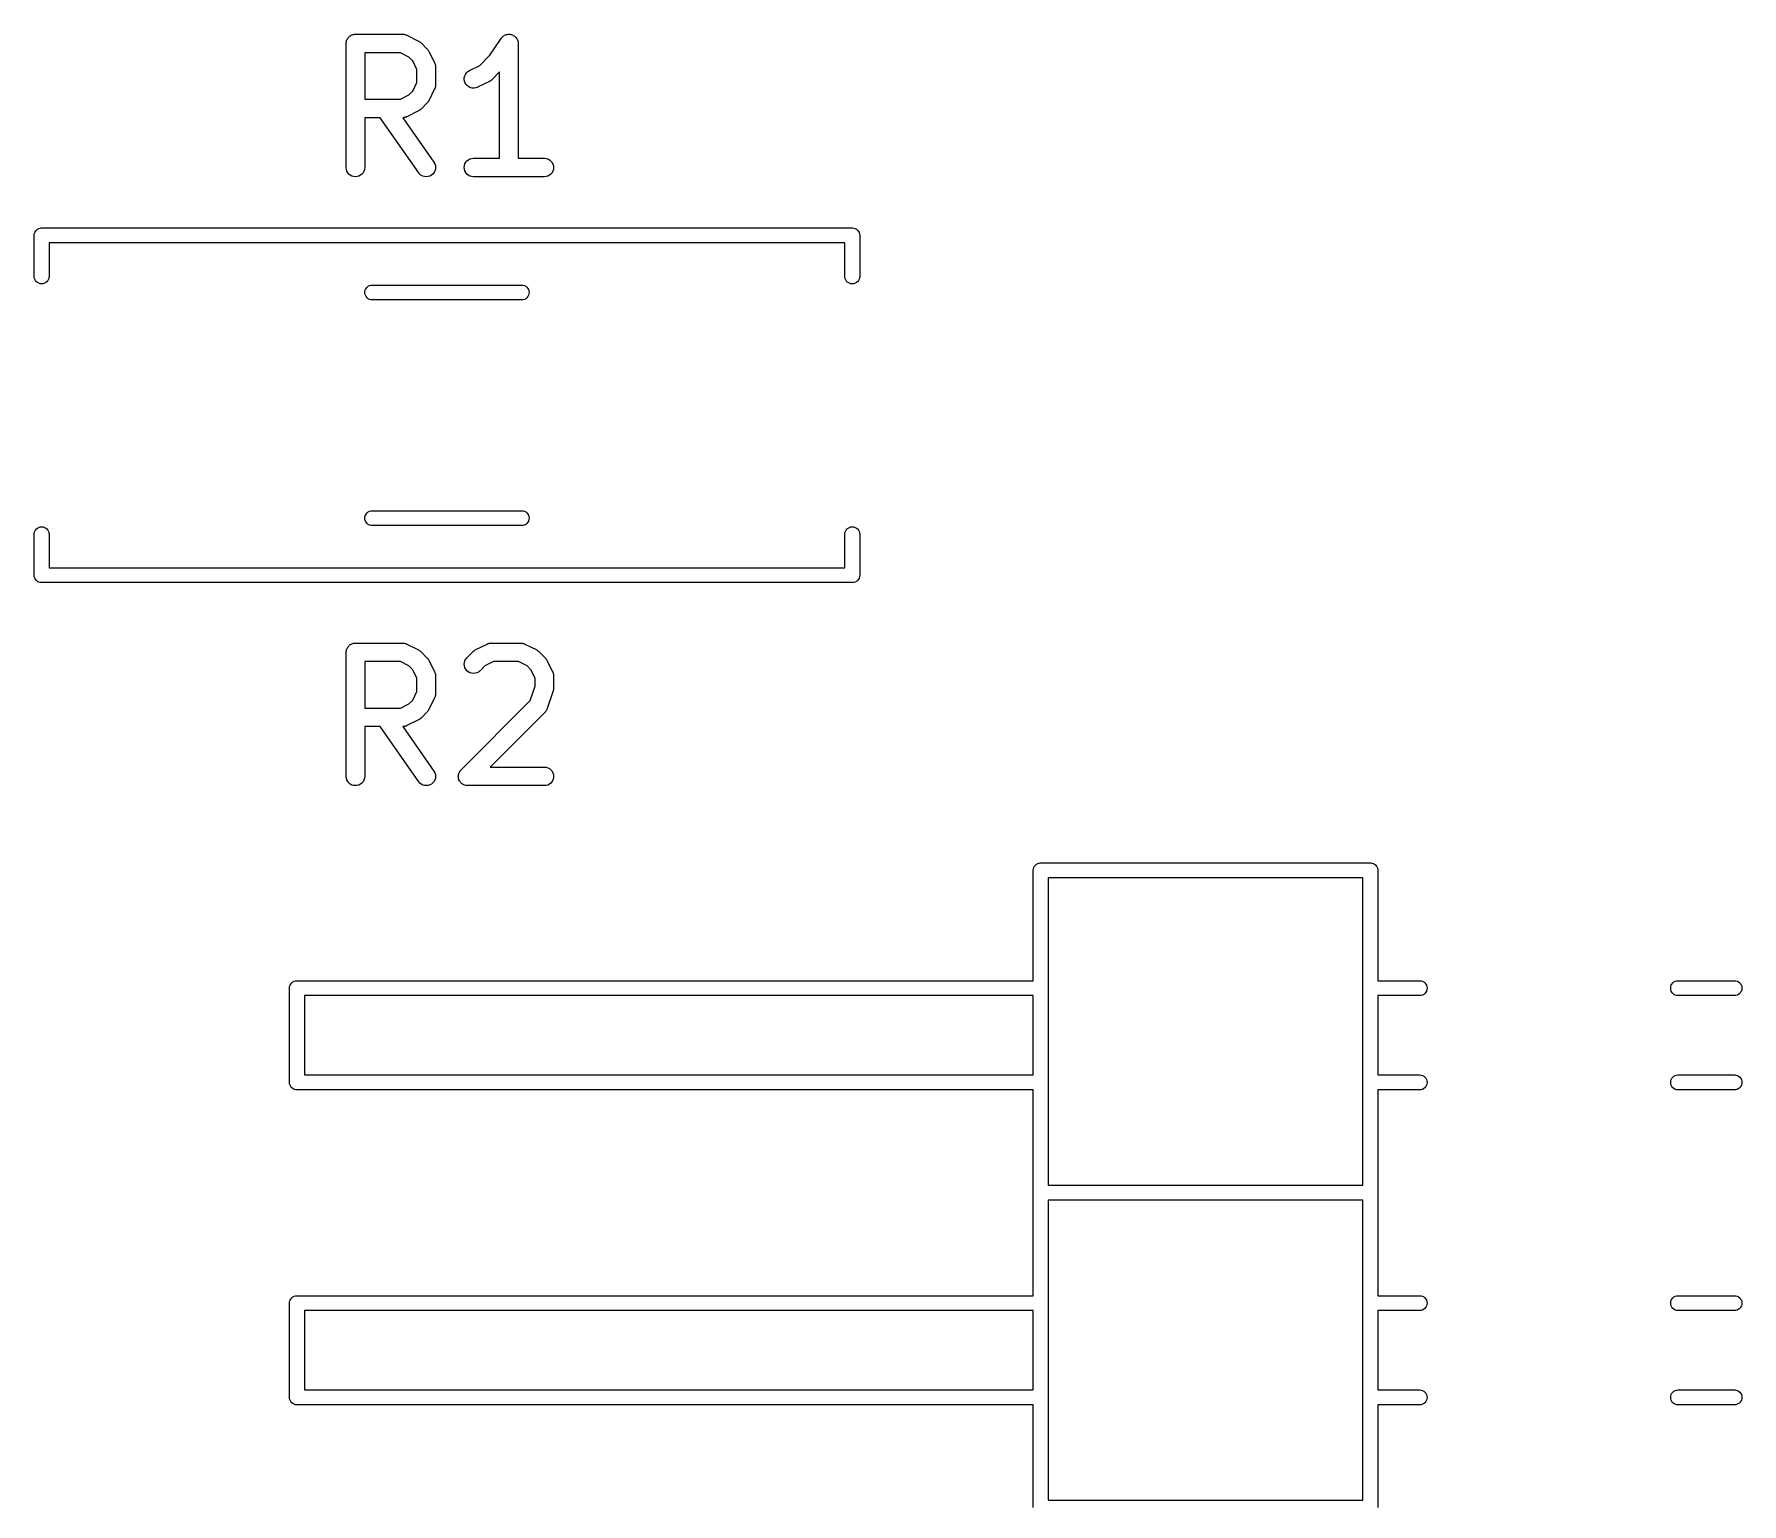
# Model space of a CAD drawing. Extents: x 89.4 to 162.8, y -140.2 to -79.8.
# Drawn here: x 89.38 to 103.16, y -130.78 to -118.93 of the extents above; entities that cross this region are included whole.
import ezdxf

# ---------------------------------------------------------------- set-up
doc = ezdxf.new("R2010")
doc.units = 0
doc.header["$MEASUREMENT"] = 0
doc.layers.add('BLACK', color=7, linetype='CONTINUOUS')

msp = doc.modelspace()

# ---------------------------------------------------------------- linework, layer by layer
at = {"layer": 'BLACK', "linetype": 'CONTINUOUS'}
for p, q in [((91.8969, -119.001), (91.8977, -118.994)), ((91.8969, -119.002), (91.8969, -119.001)), ((91.8969, -120.002), (91.8969, -119.002)), ((91.8969, -119.002), (91.8969, -119.002)), ((91.8969, -119.002), (91.8969, -119.002)), ((91.8969, -119.002), (91.8969, -119.002)), ((91.8977, -118.994), (91.8984, -118.987)), ((91.8984, -118.987), (91.8985, -118.987)), ((91.8985, -118.987), (91.9007, -118.98)), ((91.8985, -118.987), (91.8985, -118.987)), ((91.9007, -118.98), (91.9028, -118.973)), ((91.9028, -118.973), (91.9029, -118.973)), ((91.9029, -118.973), (91.903, -118.973)), ((91.903, -118.973), (91.9064, -118.967)), ((91.9064, -118.967), (91.9097, -118.96)), ((91.9097, -118.96), (91.9099, -118.96)), ((91.9099, -118.96), (91.91, -118.96)), ((91.91, -118.96), (91.9146, -118.955)), ((91.9146, -118.955), (91.9191, -118.949)), ((91.9191, -118.949), (91.9193, -118.949)), ((91.9193, -118.949), (91.9194, -118.949)), ((91.9194, -118.949), (91.9249, -118.944)), ((91.9249, -118.944), (91.9304, -118.94)), ((91.9304, -118.94), (91.9306, -118.94)), ((91.9306, -118.94), (91.9308, -118.94)), ((91.9308, -118.94), (91.9371, -118.936)), ((91.9371, -118.936), (91.9433, -118.933)), ((91.9433, -118.933), (91.9436, -118.933)), ((91.9436, -118.933), (91.9438, -118.933)), ((91.9438, -118.933), (91.9506, -118.931)), ((91.9506, -118.931), (91.9573, -118.929)), ((91.9573, -118.929), (91.9576, -118.929)), ((91.9576, -118.929), (91.9578, -118.929)), ((91.9578, -118.929), (91.9649, -118.928)), ((91.9649, -118.928), (91.9719, -118.927)), ((91.9719, -118.927), (92.3529, -118.927)), ((92.3529, -118.927), (92.3539, -118.927)), ((92.3539, -118.927), (92.3561, -118.928)), ((92.3561, -118.928), (92.3583, -118.928)), ((92.3583, -118.928), (92.3634, -118.928)), ((92.3634, -118.928), (92.3684, -118.929)), ((92.3684, -118.929), (92.3705, -118.93)), ((92.3705, -118.93), (92.3727, -118.93)), ((92.3727, -118.93), (92.3775, -118.932)), ((92.3775, -118.932), (92.3824, -118.933)), ((92.3824, -118.933), (92.3843, -118.935)), ((92.3843, -118.935), (92.3864, -118.935)), ((92.3864, -118.935), (92.4816, -118.983)), ((92.4816, -118.983), (92.4826, -118.983)), ((92.4826, -118.983), (92.4861, -118.986)), ((92.4861, -118.986), (92.4898, -118.988)), ((92.4898, -118.988), (92.4922, -118.99)), ((92.4922, -118.99), (92.4949, -118.991)), ((92.4949, -118.991), (92.4979, -118.994)), ((92.4979, -118.994), (92.5011, -118.997)), ((92.5011, -118.997), (92.5487, -119.045)), ((93.0565, -119.097), (93.1476, -118.961)), ((93.1476, -118.961), (93.1481, -118.96)), ((93.1481, -118.96), (93.1481, -118.96)), ((93.1481, -118.96), (93.1481, -118.96)), ((93.1481, -118.96), (93.1482, -118.96)), ((93.1482, -118.96), (93.1528, -118.954)), ((93.1528, -118.954), (93.1575, -118.949)), ((93.1575, -118.949), (93.1576, -118.949)), ((93.1576, -118.949), (93.1633, -118.944)), ((93.1576, -118.949), (93.1576, -118.949)), ((93.1633, -118.944), (93.1689, -118.94)), ((93.1689, -118.94), (93.169, -118.94)), ((93.169, -118.94), (93.1756, -118.936)), ((93.169, -118.94), (93.169, -118.94)), ((93.1756, -118.936), (93.1819, -118.933)), ((93.1819, -118.933), (93.182, -118.933)), ((93.182, -118.933), (93.1887, -118.931)), ((93.182, -118.933), (93.182, -118.933)), ((93.1887, -118.931), (93.1959, -118.929)), ((93.1959, -118.929), (93.196, -118.929)), ((93.196, -118.929), (93.1961, -118.929)), ((93.1961, -118.929), (93.2029, -118.928)), ((93.2029, -118.928), (93.2105, -118.927)), ((93.2105, -118.927), (93.2106, -118.927)), ((93.2106, -118.927), (93.2106, -118.927)), ((93.2106, -118.927), (93.2178, -118.928)), ((93.2178, -118.928), (93.2251, -118.929)), ((93.2251, -118.929), (93.2251, -118.929)), ((93.2251, -118.929), (93.2252, -118.929)), ((93.2252, -118.929), (93.232, -118.931)), ((93.232, -118.931), (93.2391, -118.933)), ((93.2391, -118.933), (93.2391, -118.933)), ((93.2391, -118.933), (93.2392, -118.933)), ((93.2392, -118.933), (93.2452, -118.937)), ((93.2452, -118.937), (93.2519, -118.94)), ((93.2519, -118.94), (93.252, -118.94)), ((93.252, -118.94), (93.252, -118.94)), ((93.252, -118.94), (93.2572, -118.945)), ((93.2572, -118.945), (93.2632, -118.95)), ((93.2632, -118.95), (93.2633, -118.95)), ((93.2633, -118.95), (93.2633, -118.95)), ((93.2633, -118.95), (93.2679, -118.955)), ((93.2679, -118.955), (93.2725, -118.961)), ((93.2725, -118.961), (93.2725, -118.961)), ((93.2725, -118.961), (93.2725, -118.961)), ((93.2725, -118.961), (93.276, -118.967)), ((93.276, -118.967), (93.2793, -118.974)), ((93.2793, -118.974), (93.2794, -118.974)), ((93.2794, -118.974), (93.2794, -118.974)), ((93.2794, -118.974), (93.2814, -118.981)), ((93.2814, -118.981), (93.2836, -118.988)), ((93.2836, -118.988), (93.2836, -118.988)), ((93.2836, -118.988), (93.2836, -118.988)), ((93.2836, -118.988), (93.2843, -118.995)), ((93.2843, -118.995), (93.285, -119.002)), ((93.285, -119.002), (93.285, -119.927)), ((92.0469, -119.077), (92.0469, -119.451)), ((92.3352, -119.077), (92.0469, -119.077)), ((92.4037, -119.112), (92.3352, -119.077)), ((92.4341, -119.142), (92.4037, -119.112)), ((92.4683, -119.211), (92.4341, -119.142)), ((92.5487, -119.045), (92.5495, -119.045)), ((92.5495, -119.045), (92.5521, -119.049)), ((92.5521, -119.049), (92.555, -119.052)), ((92.555, -119.052), (92.5567, -119.054)), ((92.5567, -119.054), (92.5586, -119.057)), ((92.5586, -119.057), (92.5606, -119.061)), ((92.5606, -119.061), (92.5628, -119.064)), ((92.5628, -119.064), (92.6104, -119.159)), ((92.6104, -119.159), (92.6109, -119.16)), ((92.6109, -119.16), (92.6116, -119.162)), ((92.6116, -119.162), (92.6127, -119.164)), ((92.6127, -119.164), (92.6142, -119.169)), ((92.6142, -119.169), (92.6159, -119.174)), ((92.9751, -119.179), (93.0565, -119.097)), ((92.4683, -119.318), (92.4683, -119.211)), ((92.6159, -119.174), (92.6163, -119.176)), ((92.6163, -119.176), (92.6169, -119.178)), ((92.6169, -119.178), (92.6174, -119.183)), ((92.6174, -119.183), (92.6182, -119.188)), ((92.6182, -119.188), (92.6181, -119.191)), ((92.6181, -119.191), (92.6183, -119.193)), ((92.6183, -119.193), (92.6183, -119.336)), ((92.8494, -119.293), (92.8499, -119.278)), ((92.8518, -119.307), (92.8494, -119.293)), ((92.8499, -119.278), (92.8532, -119.264)), ((92.857, -119.321), (92.8518, -119.307)), ((92.8532, -119.264), (92.8592, -119.251)), ((92.8592, -119.251), (92.8677, -119.239)), ((92.8677, -119.239), (92.8784, -119.229)), ((92.8784, -119.229), (92.8907, -119.221)), ((92.8907, -119.221), (92.9751, -119.179)), ((93.0531, -119.308), (92.9578, -119.355)), ((93.0566, -119.305), (93.0531, -119.308)), ((93.0604, -119.303), (93.0566, -119.305)), ((93.0628, -119.301), (93.0604, -119.303)), ((93.0655, -119.3), (93.0628, -119.301)), ((93.0685, -119.297), (93.0655, -119.3)), ((93.0718, -119.294), (93.0685, -119.297)), ((93.0726, -119.294), (93.0718, -119.294)), ((93.135, -119.231), (93.0726, -119.294)), ((93.135, -119.927), (93.135, -119.231)), ((92.3352, -119.451), (92.4037, -119.417)), ((92.4037, -119.417), (92.4341, -119.387)), ((92.4341, -119.387), (92.4683, -119.318)), ((92.6104, -119.369), (92.5628, -119.464)), ((92.6112, -119.367), (92.6104, -119.369)), ((92.6123, -119.365), (92.6112, -119.367)), ((92.6138, -119.36), (92.6123, -119.365)), ((92.6157, -119.356), (92.6138, -119.36)), ((92.616, -119.353), (92.6157, -119.356)), ((92.6167, -119.351), (92.616, -119.353)), ((92.6173, -119.346), (92.6167, -119.351)), ((92.6181, -119.341), (92.6173, -119.346)), ((92.6183, -119.337), (92.6181, -119.339)), ((92.6181, -119.339), (92.6181, -119.341)), ((92.6183, -119.336), (92.6183, -119.337)), ((92.8647, -119.334), (92.857, -119.321)), ((92.8747, -119.344), (92.8647, -119.334)), ((92.8865, -119.353), (92.8747, -119.344)), ((92.8998, -119.359), (92.8865, -119.353)), ((92.9141, -119.362), (92.8998, -119.359)), ((92.9287, -119.363), (92.9141, -119.362)), ((92.9431, -119.361), (92.9287, -119.363)), ((92.9569, -119.356), (92.9431, -119.361)), ((92.9578, -119.355), (92.9569, -119.356)), ((92.0469, -119.451), (92.3352, -119.451)), ((92.4816, -119.546), (92.3864, -119.593)), ((92.4852, -119.543), (92.4816, -119.546)), ((92.4889, -119.541), (92.4852, -119.543)), ((92.4914, -119.54), (92.4889, -119.541)), ((92.494, -119.538), (92.4914, -119.54)), ((92.4971, -119.535), (92.494, -119.538)), ((92.5004, -119.532), (92.4971, -119.535)), ((92.5011, -119.532), (92.5004, -119.532)), ((92.5487, -119.484), (92.5011, -119.532)), ((92.5514, -119.481), (92.5487, -119.484)), ((92.5544, -119.478), (92.5514, -119.481)), ((92.5561, -119.475), (92.5544, -119.478)), ((92.558, -119.473), (92.5561, -119.475)), ((92.56, -119.469), (92.558, -119.473)), ((92.5623, -119.465), (92.56, -119.469)), ((92.5628, -119.464), (92.5623, -119.465)), ((92.171, -119.601), (92.0469, -119.601)), ((92.0469, -119.601), (92.0469, -120.002)), ((92.4819, -120.045), (92.171, -119.601)), ((92.3551, -119.601), (92.354, -119.601)), ((92.354, -119.601), (92.6048, -119.959)), ((92.3573, -119.601), (92.3551, -119.601)), ((92.3623, -119.6), (92.3573, -119.601)), ((92.3674, -119.6), (92.3623, -119.6)), ((92.3695, -119.599), (92.3674, -119.6)), ((92.3717, -119.599), (92.3695, -119.599)), ((92.3765, -119.597), (92.3717, -119.599)), ((92.3814, -119.596), (92.3765, -119.597)), ((92.3834, -119.594), (92.3814, -119.596)), ((92.3855, -119.594), (92.3834, -119.594)), ((92.3864, -119.593), (92.3855, -119.594)), ((92.6048, -119.959), (92.6054, -119.96)), ((92.6054, -119.96), (92.6124, -119.973)), ((92.6124, -119.973), (92.6167, -119.987)), ((92.6167, -119.987), (92.6183, -120.002)), ((92.8493, -120.002), (92.8508, -119.987)), ((92.8508, -119.987), (92.8551, -119.973)), ((92.8551, -119.973), (92.8621, -119.96)), ((92.8621, -119.96), (92.8714, -119.949)), ((92.8714, -119.949), (92.8828, -119.94)), ((92.8828, -119.94), (92.8957, -119.933)), ((92.8957, -119.933), (92.9097, -119.929)), ((92.9097, -119.929), (92.9243, -119.927)), ((92.9243, -119.927), (93.135, -119.927)), ((93.285, -119.927), (93.4957, -119.927)), ((93.4957, -119.927), (93.4968, -119.927)), ((93.4968, -119.927), (93.5113, -119.929)), ((93.5113, -119.929), (93.5253, -119.933)), ((93.5253, -119.933), (93.5381, -119.94)), ((93.5381, -119.94), (93.5493, -119.95)), ((93.5493, -119.95), (93.5585, -119.961)), ((93.5585, -119.961), (93.5653, -119.974)), ((93.5653, -119.974), (93.5694, -119.988)), ((93.5694, -119.988), (93.5707, -120.003)), ((91.8983, -120.017), (91.8969, -120.002)), ((91.9026, -120.031), (91.8983, -120.017)), ((91.9094, -120.044), (91.9026, -120.031)), ((91.9187, -120.055), (91.9094, -120.044)), ((91.93, -120.065), (91.9187, -120.055)), ((91.9428, -120.072), (91.93, -120.065)), ((91.9568, -120.076), (91.9428, -120.072)), ((91.9714, -120.077), (91.9568, -120.076)), ((91.986, -120.076), (91.9714, -120.077)), ((92, -120.072), (91.986, -120.076)), ((92.013, -120.065), (92, -120.072)), ((92.0244, -120.056), (92.013, -120.065)), ((92.0338, -120.045), (92.0244, -120.056)), ((92.0408, -120.032), (92.0338, -120.045)), ((92.0453, -120.018), (92.0408, -120.032)), ((92.0469, -120.003), (92.0453, -120.018)), ((92.0469, -120.002), (92.0469, -120.003)), ((92.4914, -120.057), (92.4819, -120.045)), ((92.5029, -120.066), (92.4914, -120.057)), ((92.516, -120.072), (92.5029, -120.066)), ((92.53, -120.076), (92.516, -120.072)), ((92.5446, -120.077), (92.53, -120.076)), ((92.5592, -120.076), (92.5446, -120.077)), ((92.5731, -120.071), (92.5592, -120.076)), ((92.5859, -120.064), (92.5731, -120.071)), ((92.5971, -120.055), (92.5859, -120.064)), ((92.6062, -120.043), (92.5971, -120.055)), ((92.613, -120.03), (92.6062, -120.043)), ((92.6171, -120.016), (92.613, -120.03)), ((92.6183, -120.002), (92.6171, -120.016)), ((92.8506, -120.016), (92.8493, -120.002)), ((92.8547, -120.03), (92.8506, -120.016)), ((92.8615, -120.043), (92.8547, -120.03)), ((92.8707, -120.055), (92.8615, -120.043)), ((92.8819, -120.064), (92.8707, -120.055)), ((92.8947, -120.071), (92.8819, -120.064)), ((92.9087, -120.076), (92.8947, -120.071)), ((92.9232, -120.077), (92.9087, -120.076)), ((92.9243, -120.077), (92.9232, -120.077)), ((93.4957, -120.077), (92.9243, -120.077)), ((93.5103, -120.076), (93.4957, -120.077)), ((93.5243, -120.072), (93.5103, -120.076)), ((93.5372, -120.065), (93.5243, -120.072)), ((93.5486, -120.056), (93.5372, -120.065)), ((93.5579, -120.044), (93.5486, -120.056)), ((93.5649, -120.031), (93.5579, -120.044)), ((93.5692, -120.017), (93.5649, -120.031)), ((93.5707, -120.003), (93.5692, -120.017)), ((89.3797, -120.55), (89.3809, -120.538)), ((89.38, -120.553), (89.3797, -120.55)), ((89.3809, -120.538), (89.3843, -120.527)), ((89.3843, -120.527), (89.3899, -120.517)), ((89.3899, -120.517), (89.3974, -120.507)), ((89.3974, -120.507), (89.4065, -120.5)), ((89.4065, -120.5), (89.4169, -120.494)), ((89.4169, -120.494), (89.4282, -120.491)), ((89.4282, -120.491), (89.4371, -120.49)), ((89.4371, -120.49), (89.4371, -120.49)), ((89.4371, -120.49), (89.44, -120.49)), ((89.44, -120.49), (89.4429, -120.49)), ((89.4429, -120.49), (95.9771, -120.49)), ((95.9771, -120.49), (95.98, -120.49)), ((95.98, -120.49), (95.9829, -120.49)), ((95.9829, -120.49), (95.9829, -120.49)), ((95.9829, -120.49), (95.9918, -120.491)), ((95.9918, -120.491), (96.0031, -120.494)), ((96.0031, -120.494), (96.0135, -120.5)), ((96.0135, -120.5), (96.0226, -120.507)), ((96.0226, -120.507), (96.0301, -120.517)), ((96.0301, -120.517), (96.0357, -120.527)), ((96.0357, -120.527), (96.0391, -120.538)), ((96.0391, -120.538), (96.0403, -120.55)), ((96.0403, -120.55), (96.04, -120.553)), ((89.38, -120.883), (89.38, -120.553)), ((95.92, -120.61), (89.5, -120.61)), ((89.5, -120.61), (89.5, -120.883)), ((95.92, -120.883), (95.92, -120.61)), ((96.04, -120.553), (96.04, -120.883)), ((89.3809, -120.892), (89.38, -120.883)), ((89.3843, -120.903), (89.3809, -120.892)), ((89.3899, -120.913), (89.3843, -120.903)), ((89.3974, -120.923), (89.3899, -120.913)), ((89.4065, -120.93), (89.3974, -120.923)), ((89.4169, -120.936), (89.4065, -120.93)), ((89.4282, -120.939), (89.4169, -120.936)), ((89.44, -120.94), (89.4282, -120.939)), ((89.4518, -120.939), (89.44, -120.94)), ((89.4631, -120.936), (89.4518, -120.939)), ((89.4735, -120.93), (89.4631, -120.936)), ((89.4826, -120.923), (89.4735, -120.93)), ((89.4901, -120.913), (89.4826, -120.923)), ((89.4957, -120.903), (89.4901, -120.913)), ((89.4991, -120.892), (89.4957, -120.903)), ((89.5, -120.883), (89.4991, -120.892)), ((92.0653, -120.967), (92.0744, -120.96)), ((92.0744, -120.96), (92.0849, -120.954)), ((92.0849, -120.954), (92.0962, -120.951)), ((92.0962, -120.951), (92.105, -120.95)), ((92.105, -120.95), (93.315, -120.95)), ((93.315, -120.95), (93.3238, -120.951)), ((93.3238, -120.951), (93.3351, -120.954)), ((93.3351, -120.954), (93.3456, -120.96)), ((93.3456, -120.96), (93.3547, -120.967)), ((95.9209, -120.892), (95.92, -120.883)), ((95.9243, -120.903), (95.9209, -120.892)), ((95.9299, -120.913), (95.9243, -120.903)), ((95.9374, -120.923), (95.9299, -120.913)), ((95.9465, -120.93), (95.9374, -120.923)), ((95.9569, -120.936), (95.9465, -120.93)), ((95.9682, -120.939), (95.9569, -120.936)), ((95.98, -120.94), (95.9682, -120.939)), ((95.9918, -120.939), (95.98, -120.94)), ((96.0031, -120.936), (95.9918, -120.939)), ((96.0135, -120.93), (96.0031, -120.936)), ((96.0226, -120.923), (96.0135, -120.93)), ((96.0301, -120.913), (96.0226, -120.923)), ((96.0357, -120.903), (96.0301, -120.913)), ((96.0391, -120.892), (96.0357, -120.903)), ((96.04, -120.883), (96.0391, -120.892)), ((92.0476, -121.01), (92.0488, -120.998)), ((92.0488, -121.022), (92.0476, -121.01)), ((92.0488, -120.998), (92.0522, -120.987)), ((92.0522, -121.033), (92.0488, -121.022)), ((92.0522, -120.987), (92.0578, -120.977)), ((92.0578, -121.043), (92.0522, -121.033)), ((92.0578, -120.977), (92.0653, -120.967)), ((92.0653, -121.053), (92.0578, -121.043)), ((92.0744, -121.06), (92.0653, -121.053)), ((92.0849, -121.066), (92.0744, -121.06)), ((92.0962, -121.069), (92.0849, -121.066)), ((92.105, -121.07), (92.0962, -121.069)), ((93.315, -121.07), (92.105, -121.07)), ((93.3238, -121.069), (93.315, -121.07)), ((93.3351, -121.066), (93.3238, -121.069)), ((93.3456, -121.06), (93.3351, -121.066)), ((93.3547, -121.053), (93.3456, -121.06)), ((93.3547, -120.967), (93.3622, -120.977)), ((93.3622, -121.043), (93.3547, -121.053)), ((93.3622, -120.977), (93.3678, -120.987)), ((93.3678, -121.033), (93.3622, -121.043)), ((93.3678, -120.987), (93.3712, -120.998)), ((93.3712, -121.022), (93.3678, -121.033)), ((93.3712, -120.998), (93.3724, -121.01)), ((93.3724, -121.01), (93.3712, -121.022)), ((92.0476, -122.83), (92.0488, -122.818)), ((92.0488, -122.842), (92.0476, -122.83)), ((92.0488, -122.818), (92.0522, -122.807)), ((92.0522, -122.853), (92.0488, -122.842)), ((92.0522, -122.807), (92.0578, -122.797)), ((92.0578, -122.863), (92.0522, -122.853)), ((92.0578, -122.797), (92.0653, -122.787)), ((92.0653, -122.873), (92.0578, -122.863)), ((92.0653, -122.787), (92.0744, -122.78)), ((92.0744, -122.88), (92.0653, -122.873)), ((92.0744, -122.78), (92.0849, -122.774)), ((92.0849, -122.886), (92.0744, -122.88)), ((92.0849, -122.774), (92.0962, -122.771)), ((92.0962, -122.889), (92.0849, -122.886)), ((92.0962, -122.771), (92.105, -122.77)), ((92.105, -122.89), (92.0962, -122.889)), ((92.105, -122.77), (93.315, -122.77)), ((93.315, -122.89), (92.105, -122.89)), ((93.315, -122.77), (93.3238, -122.771)), ((93.3238, -122.889), (93.315, -122.89)), ((93.3238, -122.771), (93.3351, -122.774)), ((93.3351, -122.886), (93.3238, -122.889)), ((93.3351, -122.774), (93.3456, -122.78)), ((93.3456, -122.88), (93.3351, -122.886)), ((93.3456, -122.78), (93.3547, -122.787)), ((93.3547, -122.873), (93.3456, -122.88)), ((93.3547, -122.787), (93.3622, -122.797)), ((93.3622, -122.863), (93.3547, -122.873)), ((93.3622, -122.797), (93.3678, -122.807)), ((93.3678, -122.853), (93.3622, -122.863)), ((93.3678, -122.807), (93.3712, -122.818)), ((93.3712, -122.842), (93.3678, -122.853)), ((93.3712, -122.818), (93.3724, -122.83)), ((93.3724, -122.83), (93.3712, -122.842)), ((89.38, -122.957), (89.3809, -122.948)), ((89.38, -123.287), (89.38, -122.957)), ((89.3809, -122.948), (89.3843, -122.937)), ((89.3843, -122.937), (89.3899, -122.927)), ((89.3899, -122.927), (89.3974, -122.917)), ((89.3974, -122.917), (89.4065, -122.91)), ((89.4065, -122.91), (89.4169, -122.904)), ((89.4169, -122.904), (89.4282, -122.901)), ((89.4282, -122.901), (89.44, -122.9)), ((89.44, -122.9), (89.4518, -122.901)), ((89.4518, -122.901), (89.4631, -122.904)), ((89.4631, -122.904), (89.4735, -122.91)), ((89.4735, -122.91), (89.4826, -122.917)), ((89.4826, -122.917), (89.4901, -122.927)), ((89.4901, -122.927), (89.4957, -122.937)), ((89.4957, -122.937), (89.4991, -122.948)), ((89.4991, -122.948), (89.5, -122.957)), ((89.5, -122.957), (89.5, -123.23)), ((95.92, -122.957), (95.9209, -122.948)), ((95.92, -123.23), (95.92, -122.957)), ((95.9209, -122.948), (95.9243, -122.937)), ((95.9243, -122.937), (95.9299, -122.927)), ((95.9299, -122.927), (95.9374, -122.917)), ((95.9374, -122.917), (95.9465, -122.91)), ((95.9465, -122.91), (95.9569, -122.904)), ((95.9569, -122.904), (95.9682, -122.901)), ((95.9682, -122.901), (95.98, -122.9)), ((95.98, -122.9), (95.9918, -122.901)), ((95.9918, -122.901), (96.0031, -122.904)), ((96.0031, -122.904), (96.0135, -122.91)), ((96.0135, -122.91), (96.0226, -122.917)), ((96.0226, -122.917), (96.0301, -122.927)), ((96.0301, -122.927), (96.0357, -122.937)), ((96.0357, -122.937), (96.0391, -122.948)), ((96.0391, -122.948), (96.04, -122.957)), ((96.04, -122.957), (96.04, -123.287)), ((89.3797, -123.29), (89.38, -123.287)), ((89.3809, -123.302), (89.3797, -123.29)), ((89.3843, -123.313), (89.3809, -123.302)), ((89.5, -123.23), (95.92, -123.23)), ((96.0391, -123.302), (96.0357, -123.313)), ((96.0403, -123.29), (96.0391, -123.302)), ((96.04, -123.287), (96.0403, -123.29)), ((89.3899, -123.323), (89.3843, -123.313)), ((89.3974, -123.333), (89.3899, -123.323)), ((89.4065, -123.34), (89.3974, -123.333)), ((89.4169, -123.346), (89.4065, -123.34)), ((89.4282, -123.349), (89.4169, -123.346)), ((89.4371, -123.35), (89.4282, -123.349)), ((89.44, -123.35), (89.4371, -123.35)), ((89.4371, -123.35), (89.4371, -123.35)), ((89.4429, -123.35), (89.44, -123.35)), ((95.9771, -123.35), (89.4429, -123.35)), ((95.98, -123.35), (95.9771, -123.35)), ((95.9829, -123.35), (95.98, -123.35)), ((95.9918, -123.349), (95.9829, -123.35)), ((95.9829, -123.35), (95.9829, -123.35)), ((96.0031, -123.346), (95.9918, -123.349)), ((96.0135, -123.34), (96.0031, -123.346)), ((96.0226, -123.333), (96.0135, -123.34)), ((96.0301, -123.323), (96.0226, -123.333)), ((96.0357, -123.313), (96.0301, -123.323)), ((91.9194, -123.859), (91.9249, -123.854)), ((91.9249, -123.854), (91.9304, -123.85)), ((91.9304, -123.85), (91.9306, -123.85)), ((91.9306, -123.85), (91.9308, -123.85)), ((91.9308, -123.85), (91.9371, -123.846)), ((91.9371, -123.846), (91.9433, -123.843)), ((91.9433, -123.843), (91.9436, -123.843)), ((91.9436, -123.843), (91.9438, -123.843)), ((91.9438, -123.843), (91.9506, -123.841)), ((91.9506, -123.841), (91.9573, -123.839)), ((91.9573, -123.839), (91.9576, -123.839)), ((91.9576, -123.839), (91.9578, -123.839)), ((91.9578, -123.839), (91.9649, -123.838)), ((91.9649, -123.838), (91.9719, -123.837)), ((91.9719, -123.837), (92.3529, -123.837)), ((92.3529, -123.837), (92.3539, -123.837)), ((92.3539, -123.837), (92.3561, -123.838)), ((92.3561, -123.838), (92.3583, -123.838)), ((92.3583, -123.838), (92.3634, -123.838)), ((92.3634, -123.838), (92.3684, -123.839)), ((92.3684, -123.839), (92.3705, -123.84)), ((92.3705, -123.84), (92.3727, -123.84)), ((92.3727, -123.84), (92.3775, -123.842)), ((92.3775, -123.842), (92.3824, -123.843)), ((92.3824, -123.843), (92.3843, -123.845)), ((92.3843, -123.845), (92.3864, -123.845)), ((92.3864, -123.845), (92.4816, -123.893)), ((92.9384, -123.893), (93.0336, -123.845)), ((93.0336, -123.845), (93.0345, -123.845)), ((93.0345, -123.845), (93.0366, -123.844)), ((93.0366, -123.844), (93.0386, -123.843)), ((93.0386, -123.843), (93.0435, -123.842)), ((93.0435, -123.842), (93.0483, -123.84)), ((93.0483, -123.84), (93.0505, -123.839)), ((93.0505, -123.839), (93.0526, -123.839)), ((93.0526, -123.839), (93.0577, -123.838)), ((93.0577, -123.838), (93.0627, -123.838)), ((93.0627, -123.838), (93.0649, -123.838)), ((93.0649, -123.838), (93.0671, -123.837)), ((93.0671, -123.837), (93.3052, -123.837)), ((93.3052, -123.837), (93.3063, -123.837)), ((93.3063, -123.837), (93.3085, -123.838)), ((93.3085, -123.838), (93.3107, -123.838)), ((93.3107, -123.838), (93.3157, -123.838)), ((93.3157, -123.838), (93.3208, -123.839)), ((93.3208, -123.839), (93.3229, -123.84)), ((93.3229, -123.84), (93.3251, -123.84)), ((93.3251, -123.84), (93.3299, -123.842)), ((93.3299, -123.842), (93.3348, -123.843)), ((93.3348, -123.843), (93.3367, -123.845)), ((93.3367, -123.845), (93.3388, -123.845)), ((93.3388, -123.845), (93.434, -123.893)), ((91.8969, -123.911), (91.8977, -123.904)), ((91.8969, -123.912), (91.8969, -123.911)), ((91.8969, -124.912), (91.8969, -123.912)), ((91.8969, -123.912), (91.8969, -123.912)), ((91.8969, -123.912), (91.8969, -123.912)), ((91.8969, -123.912), (91.8969, -123.912)), ((91.8977, -123.904), (91.8984, -123.897)), ((91.8984, -123.897), (91.8985, -123.897)), ((91.8985, -123.897), (91.9007, -123.89)), ((91.8985, -123.897), (91.8985, -123.897)), ((91.9007, -123.89), (91.9028, -123.883)), ((91.9028, -123.883), (91.9029, -123.883)), ((91.9029, -123.883), (91.903, -123.883)), ((91.903, -123.883), (91.9064, -123.877)), ((91.9064, -123.877), (91.9097, -123.87)), ((91.9097, -123.87), (91.9099, -123.87)), ((91.9099, -123.87), (91.91, -123.87)), ((91.91, -123.87), (91.9146, -123.865)), ((91.9146, -123.865), (91.9191, -123.859)), ((91.9191, -123.859), (91.9193, -123.859)), ((91.9193, -123.859), (91.9194, -123.859)), ((92.0469, -123.987), (92.0469, -124.361)), ((92.3352, -123.987), (92.0469, -123.987)), ((92.4037, -124.022), (92.3352, -123.987)), ((92.4816, -123.893), (92.4826, -123.893)), ((92.4826, -123.893), (92.4861, -123.896)), ((92.4861, -123.896), (92.4898, -123.898)), ((92.4898, -123.898), (92.4922, -123.9)), ((92.4922, -123.9), (92.4949, -123.901)), ((92.4949, -123.901), (92.4979, -123.904)), ((92.4979, -123.904), (92.5011, -123.907)), ((92.5011, -123.907), (92.5487, -123.955)), ((92.5487, -123.955), (92.5495, -123.955)), ((92.5495, -123.955), (92.5521, -123.959)), ((92.5521, -123.959), (92.555, -123.962)), ((92.555, -123.962), (92.5567, -123.964)), ((92.5567, -123.964), (92.5586, -123.967)), ((92.5586, -123.967), (92.5606, -123.971)), ((92.5606, -123.971), (92.5628, -123.974)), ((92.5628, -123.974), (92.6104, -124.069)), ((92.8493, -124.007), (92.8508, -123.993)), ((92.8508, -123.993), (92.855, -123.979)), ((92.855, -123.979), (92.862, -123.966)), ((92.862, -123.966), (92.8713, -123.955)), ((92.8713, -123.955), (92.9189, -123.907)), ((92.9189, -123.907), (92.9196, -123.906)), ((92.9196, -123.906), (92.9229, -123.904)), ((92.9229, -123.904), (92.926, -123.901)), ((92.926, -123.901), (92.9286, -123.899)), ((92.9286, -123.899), (92.9311, -123.897)), ((92.9311, -123.897), (92.9348, -123.895)), ((92.9348, -123.895), (92.9384, -123.893)), ((93.0848, -123.987), (93.0163, -124.022)), ((93.2875, -123.987), (93.0848, -123.987)), ((93.356, -124.022), (93.2875, -123.987)), ((93.434, -123.893), (93.435, -123.893)), ((93.435, -123.893), (93.4385, -123.896)), ((93.4385, -123.896), (93.4422, -123.898)), ((93.4422, -123.898), (93.4446, -123.9)), ((93.4446, -123.9), (93.4472, -123.901)), ((93.4472, -123.901), (93.4503, -123.904)), ((93.4503, -123.904), (93.4535, -123.907)), ((93.4535, -123.907), (93.5011, -123.955)), ((93.5011, -123.955), (93.5019, -123.955)), ((93.5019, -123.955), (93.5045, -123.959)), ((93.5045, -123.959), (93.5074, -123.962)), ((93.5074, -123.962), (93.509, -123.964)), ((93.509, -123.964), (93.511, -123.967)), ((93.511, -123.967), (93.5129, -123.971)), ((93.5129, -123.971), (93.5152, -123.974)), ((93.5152, -123.974), (93.5628, -124.069)), ((92.4341, -124.052), (92.4037, -124.022)), ((92.4683, -124.121), (92.4341, -124.052)), ((92.4683, -124.228), (92.4683, -124.121)), ((92.6104, -124.069), (92.6109, -124.07)), ((92.6109, -124.07), (92.6116, -124.072)), ((92.6116, -124.072), (92.6127, -124.074)), ((92.6127, -124.074), (92.6142, -124.079)), ((92.6142, -124.079), (92.6159, -124.084)), ((92.6159, -124.084), (92.6163, -124.086)), ((92.6163, -124.086), (92.6169, -124.088)), ((92.6169, -124.088), (92.6174, -124.093)), ((92.6174, -124.093), (92.6182, -124.098)), ((92.6182, -124.098), (92.6181, -124.101)), ((92.6181, -124.101), (92.6183, -124.103)), ((92.6183, -124.103), (92.6183, -124.246)), ((92.8507, -124.022), (92.8493, -124.007)), ((92.8548, -124.036), (92.8507, -124.022)), ((92.8617, -124.049), (92.8548, -124.036)), ((92.8709, -124.06), (92.8617, -124.049)), ((92.8821, -124.07), (92.8709, -124.06)), ((92.895, -124.077), (92.8821, -124.07)), ((92.9089, -124.081), (92.895, -124.077)), ((92.9235, -124.083), (92.9089, -124.081)), ((92.9381, -124.081), (92.9235, -124.083)), ((92.9521, -124.077), (92.9381, -124.081)), ((92.9651, -124.071), (92.9521, -124.077)), ((92.9766, -124.061), (92.9651, -124.071)), ((92.9773, -124.061), (92.9766, -124.061)), ((93.0163, -124.022), (92.9773, -124.061)), ((93.3865, -124.052), (93.356, -124.022)), ((93.4207, -124.121), (93.3865, -124.052)), ((93.4207, -124.186), (93.4207, -124.121)), ((93.5628, -124.069), (93.5633, -124.07)), ((93.5633, -124.07), (93.564, -124.072)), ((93.564, -124.072), (93.5651, -124.074)), ((93.5651, -124.074), (93.5665, -124.079)), ((93.5665, -124.079), (93.5683, -124.084)), ((93.5683, -124.084), (93.5686, -124.086)), ((93.5686, -124.086), (93.5693, -124.088)), ((93.5693, -124.088), (93.5698, -124.093)), ((93.5698, -124.093), (93.5706, -124.098)), ((93.5706, -124.098), (93.5705, -124.101)), ((93.5705, -124.101), (93.5707, -124.103)), ((93.5707, -124.103), (93.5707, -124.198)), ((92.4341, -124.297), (92.4683, -124.228)), ((92.6138, -124.27), (92.6123, -124.275)), ((92.6157, -124.266), (92.6138, -124.27)), ((92.616, -124.263), (92.6157, -124.266)), ((92.6167, -124.261), (92.616, -124.263)), ((92.6173, -124.256), (92.6167, -124.261)), ((92.6181, -124.251), (92.6173, -124.256)), ((92.6183, -124.247), (92.6181, -124.249)), ((92.6181, -124.249), (92.6181, -124.251)), ((92.6183, -124.246), (92.6183, -124.247)), ((93.3825, -124.3), (93.4207, -124.186)), ((93.5669, -124.222), (93.5192, -124.365)), ((93.5678, -124.218), (93.5669, -124.222)), ((93.5691, -124.214), (93.5678, -124.218)), ((93.5694, -124.211), (93.5691, -124.214)), ((93.5701, -124.208), (93.5694, -124.211)), ((93.5702, -124.203), (93.5701, -124.208)), ((93.5707, -124.199), (93.5702, -124.203)), ((93.5707, -124.198), (93.5707, -124.199)), ((92.0469, -124.361), (92.3352, -124.361)), ((92.3352, -124.361), (92.4037, -124.327)), ((92.4037, -124.327), (92.4341, -124.297)), ((92.5487, -124.394), (92.5011, -124.442)), ((92.5514, -124.391), (92.5487, -124.394)), ((92.5544, -124.388), (92.5514, -124.391)), ((92.5561, -124.385), (92.5544, -124.388)), ((92.558, -124.383), (92.5561, -124.385)), ((92.56, -124.379), (92.558, -124.383)), ((92.5623, -124.375), (92.56, -124.379)), ((92.5628, -124.374), (92.5623, -124.375)), ((92.6104, -124.279), (92.5628, -124.374)), ((92.6112, -124.277), (92.6104, -124.279)), ((92.6123, -124.275), (92.6112, -124.277)), ((92.8236, -124.859), (93.3825, -124.3)), ((93.5011, -124.394), (93.0577, -124.837)), ((93.5025, -124.392), (93.5011, -124.394)), ((93.5041, -124.391), (93.5025, -124.392)), ((93.5072, -124.387), (93.5041, -124.391)), ((93.5104, -124.383), (93.5072, -124.387)), ((93.5115, -124.381), (93.5104, -124.383)), ((93.5128, -124.379), (93.5115, -124.381)), ((93.5149, -124.374), (93.5128, -124.379)), ((93.5173, -124.37), (93.5149, -124.374)), ((93.518, -124.368), (93.5173, -124.37)), ((93.5189, -124.366), (93.518, -124.368)), ((93.5192, -124.365), (93.5189, -124.366)), ((92.171, -124.511), (92.0469, -124.511)), ((92.0469, -124.511), (92.0469, -124.912)), ((92.4819, -124.955), (92.171, -124.511)), ((92.3551, -124.511), (92.354, -124.511)), ((92.354, -124.511), (92.6048, -124.869)), ((92.3573, -124.511), (92.3551, -124.511)), ((92.3623, -124.51), (92.3573, -124.511)), ((92.3674, -124.51), (92.3623, -124.51)), ((92.3695, -124.509), (92.3674, -124.51)), ((92.3717, -124.509), (92.3695, -124.509)), ((92.3765, -124.507), (92.3717, -124.509)), ((92.3814, -124.506), (92.3765, -124.507)), ((92.3834, -124.504), (92.3814, -124.506)), ((92.3855, -124.504), (92.3834, -124.504)), ((92.3864, -124.503), (92.3855, -124.504)), ((92.4816, -124.456), (92.3864, -124.503)), ((92.4852, -124.453), (92.4816, -124.456)), ((92.4889, -124.451), (92.4852, -124.453)), ((92.4914, -124.45), (92.4889, -124.451)), ((92.494, -124.448), (92.4914, -124.45)), ((92.4971, -124.445), (92.494, -124.448)), ((92.5004, -124.442), (92.4971, -124.445)), ((92.5011, -124.442), (92.5004, -124.442)), ((91.8983, -124.927), (91.8969, -124.912)), ((91.9026, -124.941), (91.8983, -124.927)), ((91.9094, -124.954), (91.9026, -124.941)), ((91.9187, -124.965), (91.9094, -124.954)), ((92.0338, -124.955), (92.0244, -124.966)), ((92.0408, -124.942), (92.0338, -124.955)), ((92.0453, -124.928), (92.0408, -124.942)), ((92.0469, -124.913), (92.0453, -124.928)), ((92.0469, -124.912), (92.0469, -124.913)), ((92.4914, -124.967), (92.4819, -124.955)), ((92.6062, -124.953), (92.5971, -124.965)), ((92.6048, -124.869), (92.6054, -124.87)), ((92.6054, -124.87), (92.6124, -124.883)), ((92.613, -124.94), (92.6062, -124.953)), ((92.6124, -124.883), (92.6167, -124.897)), ((92.6171, -124.926), (92.613, -124.94)), ((92.6167, -124.897), (92.6183, -124.912)), ((92.6183, -124.912), (92.6171, -124.926)), ((92.8017, -124.912), (92.8024, -124.905)), ((92.8023, -124.919), (92.8017, -124.912)), ((92.8017, -124.912), (92.8017, -124.912)), ((92.8017, -124.912), (92.8017, -124.912)), ((92.803, -124.926), (92.8023, -124.919)), ((92.8024, -124.905), (92.8031, -124.898)), ((92.803, -124.927), (92.803, -124.926)), ((92.8051, -124.934), (92.803, -124.927)), ((92.803, -124.927), (92.803, -124.927)), ((92.8031, -124.898), (92.8032, -124.897)), ((92.8032, -124.897), (92.8053, -124.89)), ((92.8032, -124.897), (92.8032, -124.897)), ((92.8071, -124.94), (92.8051, -124.934)), ((92.8053, -124.89), (92.8074, -124.884)), ((92.8072, -124.941), (92.8071, -124.94)), ((92.8107, -124.947), (92.8072, -124.941)), ((92.8072, -124.941), (92.8072, -124.941)), ((92.8074, -124.884), (92.8075, -124.883)), ((92.8075, -124.883), (92.811, -124.877)), ((92.8075, -124.883), (92.8075, -124.883)), ((92.8139, -124.953), (92.8107, -124.947)), ((92.811, -124.877), (92.8143, -124.871)), ((92.814, -124.954), (92.8139, -124.953)), ((92.8141, -124.954), (92.814, -124.954)), ((92.8186, -124.959), (92.8141, -124.954)), ((92.8143, -124.871), (92.8144, -124.871)), ((92.8144, -124.871), (92.8145, -124.87)), ((92.8145, -124.87), (92.8191, -124.865)), ((92.8231, -124.965), (92.8186, -124.959)), ((92.8191, -124.865), (92.8236, -124.859)), ((93.0577, -124.837), (93.4957, -124.837)), ((93.4957, -124.837), (93.4968, -124.837)), ((93.4968, -124.837), (93.5113, -124.839)), ((93.5113, -124.839), (93.5253, -124.843)), ((93.5253, -124.843), (93.5381, -124.85)), ((93.5381, -124.85), (93.5493, -124.86)), ((93.5579, -124.954), (93.5486, -124.966)), ((93.5493, -124.86), (93.5585, -124.871)), ((93.5649, -124.941), (93.5579, -124.954)), ((93.5585, -124.871), (93.5653, -124.884)), ((93.5692, -124.927), (93.5649, -124.941)), ((93.5653, -124.884), (93.5694, -124.898)), ((93.5707, -124.913), (93.5692, -124.927)), ((93.5694, -124.898), (93.5707, -124.913)), ((91.93, -124.975), (91.9187, -124.965)), ((91.9428, -124.982), (91.93, -124.975)), ((91.9568, -124.986), (91.9428, -124.982)), ((91.9714, -124.987), (91.9568, -124.986)), ((91.986, -124.986), (91.9714, -124.987)), ((92, -124.982), (91.986, -124.986)), ((92.013, -124.975), (92, -124.982)), ((92.0244, -124.966), (92.013, -124.975)), ((92.5029, -124.976), (92.4914, -124.967)), ((92.516, -124.982), (92.5029, -124.976)), ((92.53, -124.986), (92.516, -124.982)), ((92.5446, -124.987), (92.53, -124.986)), ((92.5592, -124.986), (92.5446, -124.987)), ((92.5731, -124.981), (92.5592, -124.986)), ((92.5859, -124.974), (92.5731, -124.981)), ((92.5971, -124.965), (92.5859, -124.974)), ((92.8232, -124.965), (92.8231, -124.965)), ((92.8233, -124.965), (92.8232, -124.965)), ((92.8287, -124.97), (92.8233, -124.965)), ((92.8343, -124.974), (92.8287, -124.97)), ((92.8344, -124.974), (92.8343, -124.974)), ((92.8345, -124.974), (92.8344, -124.974)), ((92.8409, -124.978), (92.8345, -124.974)), ((92.8471, -124.981), (92.8409, -124.978)), ((92.8472, -124.981), (92.8471, -124.981)), ((92.8474, -124.981), (92.8472, -124.981)), ((92.8543, -124.984), (92.8474, -124.981)), ((92.8611, -124.986), (92.8543, -124.984)), ((92.8612, -124.986), (92.8611, -124.986)), ((92.8613, -124.986), (92.8612, -124.986)), ((92.8684, -124.987), (92.8613, -124.986)), ((92.8756, -124.987), (92.8684, -124.987)), ((92.8759, -124.987), (92.8756, -124.987)), ((92.8767, -124.987), (92.8759, -124.987)), ((92.8759, -124.987), (92.8759, -124.987)), ((92.8759, -124.987), (92.8759, -124.987)), ((93.4957, -124.987), (92.8767, -124.987)), ((93.5103, -124.986), (93.4957, -124.987)), ((93.5243, -124.982), (93.5103, -124.986)), ((93.5372, -124.975), (93.5243, -124.982)), ((93.5486, -124.966), (93.5372, -124.975)), ((97.4409, -125.658), (97.4443, -125.647)), ((97.4443, -125.647), (97.4499, -125.637)), ((97.4499, -125.637), (97.4574, -125.627)), ((97.4574, -125.627), (97.4665, -125.62)), ((97.4665, -125.62), (97.4769, -125.614)), ((97.4769, -125.614), (97.4882, -125.611)), ((97.4882, -125.611), (97.4971, -125.61)), ((97.4971, -125.61), (97.5, -125.61)), ((97.5, -125.61), (97.5029, -125.61)), ((97.5029, -125.61), (100.157, -125.61)), ((100.157, -125.61), (100.16, -125.61)), ((100.16, -125.61), (100.163, -125.61)), ((100.163, -125.61), (100.172, -125.611)), ((100.172, -125.611), (100.183, -125.614)), ((100.183, -125.614), (100.193, -125.62)), ((100.193, -125.62), (100.203, -125.627)), ((100.203, -125.627), (100.21, -125.637)), ((100.21, -125.637), (100.216, -125.647)), ((100.216, -125.647), (100.219, -125.658)), ((97.4397, -125.67), (97.4409, -125.658)), ((97.44, -125.673), (97.4397, -125.67)), ((97.44, -126.56), (97.44, -125.673)), ((97.56, -125.73), (97.56, -126.617)), ((100.1, -125.73), (97.56, -125.73)), ((100.1, -126.617), (100.1, -125.73)), ((100.219, -125.658), (100.22, -125.67)), ((100.22, -125.67), (100.22, -125.673)), ((100.22, -125.673), (100.22, -126.56)), ((91.4397, -126.62), (91.4409, -126.608)), ((91.4409, -126.608), (91.4443, -126.597)), ((91.4443, -126.597), (91.4499, -126.587)), ((91.4499, -126.587), (91.4574, -126.577)), ((91.4574, -126.577), (91.4665, -126.57)), ((91.4665, -126.57), (91.4769, -126.564)), ((91.4769, -126.564), (91.4882, -126.561)), ((91.4882, -126.561), (91.4971, -126.56)), ((91.4971, -126.56), (91.4971, -126.56)), ((91.4971, -126.56), (91.5, -126.56)), ((91.5, -126.56), (91.5029, -126.56)), ((91.5029, -126.56), (97.44, -126.56)), ((100.22, -126.56), (100.56, -126.56)), ((100.56, -126.56), (100.569, -126.561)), ((100.569, -126.561), (100.58, -126.564)), ((100.58, -126.564), (100.591, -126.57)), ((100.591, -126.57), (100.6, -126.577)), ((100.6, -126.577), (100.607, -126.587)), ((100.607, -126.587), (100.613, -126.597)), ((100.613, -126.597), (100.616, -126.608)), ((100.616, -126.608), (100.617, -126.62)), ((102.583, -126.62), (102.584, -126.608)), ((102.584, -126.608), (102.587, -126.597)), ((102.587, -126.597), (102.593, -126.587)), ((102.593, -126.587), (102.6, -126.577)), ((102.6, -126.577), (102.609, -126.57)), ((102.609, -126.57), (102.62, -126.564)), ((102.62, -126.564), (102.631, -126.561)), ((102.631, -126.561), (102.64, -126.56)), ((102.64, -126.56), (103.1, -126.56)), ((103.1, -126.56), (103.109, -126.561)), ((103.109, -126.561), (103.12, -126.564)), ((103.12, -126.564), (103.131, -126.57)), ((103.131, -126.57), (103.14, -126.577)), ((103.14, -126.577), (103.147, -126.587)), ((103.147, -126.587), (103.153, -126.597)), ((103.153, -126.597), (103.156, -126.608)), ((103.156, -126.608), (103.157, -126.62)), ((91.44, -126.623), (91.4397, -126.62)), ((91.44, -127.377), (91.44, -126.623)), ((91.56, -126.68), (91.56, -127.32)), ((97.44, -126.68), (91.56, -126.68)), ((97.44, -127.32), (97.44, -126.68)), ((97.56, -126.617), (97.5603, -126.62)), ((97.5603, -126.62), (97.56, -126.623)), ((97.56, -126.623), (97.56, -127.377)), ((100.1, -126.62), (100.1, -126.617)), ((100.1, -126.623), (100.1, -126.62)), ((100.1, -127.377), (100.1, -126.623)), ((100.56, -126.68), (100.22, -126.68)), ((100.22, -126.68), (100.22, -127.32)), ((100.569, -126.679), (100.56, -126.68)), ((100.58, -126.676), (100.569, -126.679)), ((100.591, -126.67), (100.58, -126.676)), ((100.6, -126.663), (100.591, -126.67)), ((100.607, -126.653), (100.6, -126.663)), ((100.613, -126.643), (100.607, -126.653)), ((100.616, -126.632), (100.613, -126.643)), ((100.617, -126.62), (100.616, -126.632)), ((102.584, -126.632), (102.583, -126.62)), ((102.587, -126.643), (102.584, -126.632)), ((102.593, -126.653), (102.587, -126.643)), ((102.6, -126.663), (102.593, -126.653)), ((102.609, -126.67), (102.6, -126.663)), ((102.62, -126.676), (102.609, -126.67)), ((102.631, -126.679), (102.62, -126.676)), ((102.64, -126.68), (102.631, -126.679)), ((103.1, -126.68), (102.64, -126.68)), ((103.109, -126.679), (103.1, -126.68)), ((103.12, -126.676), (103.109, -126.679)), ((103.131, -126.67), (103.12, -126.676)), ((103.14, -126.663), (103.131, -126.67)), ((103.147, -126.653), (103.14, -126.663)), ((103.153, -126.643), (103.147, -126.653)), ((103.156, -126.632), (103.153, -126.643)), ((103.157, -126.62), (103.156, -126.632)), ((91.4397, -127.38), (91.44, -127.377)), ((91.4409, -127.392), (91.4397, -127.38)), ((91.4443, -127.403), (91.4409, -127.392)), ((91.4499, -127.413), (91.4443, -127.403)), ((91.4574, -127.423), (91.4499, -127.413)), ((91.4665, -127.43), (91.4574, -127.423)), ((91.4769, -127.436), (91.4665, -127.43)), ((91.4882, -127.439), (91.4769, -127.436)), ((91.5, -127.44), (91.4882, -127.439)), ((91.5029, -127.44), (91.5, -127.44)), ((97.44, -127.44), (91.5029, -127.44)), ((91.56, -127.32), (97.44, -127.32)), ((97.44, -128.267), (97.44, -127.44)), ((97.56, -127.377), (97.5603, -127.38)), ((97.5603, -127.38), (97.56, -127.383)), ((97.56, -127.383), (97.56, -128.21)), ((100.1, -127.38), (100.1, -127.377)), ((100.1, -127.383), (100.1, -127.38)), ((100.1, -128.21), (100.1, -127.383)), ((100.22, -127.32), (100.56, -127.32)), ((100.56, -127.44), (100.22, -127.44)), ((100.22, -127.44), (100.22, -128.267)), ((100.56, -127.32), (100.569, -127.321)), ((100.569, -127.439), (100.56, -127.44)), ((100.569, -127.321), (100.58, -127.324)), ((100.58, -127.436), (100.569, -127.439)), ((100.58, -127.324), (100.591, -127.33)), ((100.591, -127.43), (100.58, -127.436)), ((100.591, -127.33), (100.6, -127.337)), ((100.6, -127.423), (100.591, -127.43)), ((100.6, -127.337), (100.607, -127.347)), ((100.607, -127.413), (100.6, -127.423)), ((100.607, -127.347), (100.613, -127.357)), ((100.613, -127.403), (100.607, -127.413)), ((100.613, -127.357), (100.616, -127.368)), ((100.616, -127.392), (100.613, -127.403)), ((100.616, -127.368), (100.617, -127.38)), ((100.617, -127.38), (100.616, -127.392)), ((102.583, -127.38), (102.584, -127.368)), ((102.584, -127.392), (102.583, -127.38)), ((102.584, -127.368), (102.587, -127.357)), ((102.587, -127.403), (102.584, -127.392)), ((102.587, -127.357), (102.593, -127.347)), ((102.593, -127.413), (102.587, -127.403)), ((102.593, -127.347), (102.6, -127.337)), ((102.6, -127.423), (102.593, -127.413)), ((102.6, -127.337), (102.609, -127.33)), ((102.609, -127.43), (102.6, -127.423)), ((102.609, -127.33), (102.62, -127.324)), ((102.62, -127.436), (102.609, -127.43)), ((102.62, -127.324), (102.631, -127.321)), ((102.631, -127.439), (102.62, -127.436)), ((102.631, -127.321), (102.64, -127.32)), ((102.64, -127.44), (102.631, -127.439)), ((102.64, -127.32), (103.1, -127.32)), ((103.1, -127.44), (102.64, -127.44)), ((103.1, -127.32), (103.109, -127.321)), ((103.109, -127.439), (103.1, -127.44)), ((103.109, -127.321), (103.12, -127.324)), ((103.12, -127.436), (103.109, -127.439)), ((103.12, -127.324), (103.131, -127.33)), ((103.131, -127.43), (103.12, -127.436)), ((103.131, -127.33), (103.14, -127.337)), ((103.14, -127.423), (103.131, -127.43)), ((103.14, -127.337), (103.147, -127.347)), ((103.147, -127.413), (103.14, -127.423)), ((103.147, -127.347), (103.153, -127.357)), ((103.153, -127.403), (103.147, -127.413)), ((103.153, -127.357), (103.156, -127.368)), ((103.156, -127.392), (103.153, -127.403)), ((103.156, -127.368), (103.157, -127.38)), ((103.157, -127.38), (103.156, -127.392)), ((97.56, -128.21), (100.1, -128.21)), ((97.4397, -128.27), (97.44, -128.267)), ((97.44, -128.273), (97.4397, -128.27)), ((97.44, -129.1), (97.44, -128.273)), ((97.56, -128.33), (97.56, -129.157)), ((100.1, -128.33), (97.56, -128.33)), ((100.1, -129.157), (100.1, -128.33)), ((100.22, -128.267), (100.22, -128.27)), ((100.22, -128.27), (100.22, -128.273)), ((100.22, -128.273), (100.22, -129.1)), ((91.4397, -129.16), (91.4409, -129.148)), ((91.44, -129.163), (91.4397, -129.16)), ((91.44, -129.917), (91.44, -129.163)), ((91.4409, -129.148), (91.4443, -129.137)), ((91.4443, -129.137), (91.4499, -129.127)), ((91.4499, -129.127), (91.4574, -129.117)), ((91.4574, -129.117), (91.4665, -129.11)), ((91.4665, -129.11), (91.4769, -129.104)), ((91.4769, -129.104), (91.4882, -129.101)), ((91.4882, -129.101), (91.4971, -129.1)), ((91.4971, -129.1), (91.4971, -129.1)), ((91.4971, -129.1), (91.5, -129.1)), ((91.5, -129.1), (91.5029, -129.1)), ((91.5029, -129.1), (97.44, -129.1)), ((91.56, -129.22), (91.56, -129.86)), ((97.44, -129.22), (91.56, -129.22)), ((97.44, -129.86), (97.44, -129.22)), ((97.56, -129.157), (97.5603, -129.16)), ((97.5603, -129.16), (97.56, -129.163)), ((97.56, -129.163), (97.56, -129.917)), ((100.1, -129.16), (100.1, -129.157)), ((100.1, -129.163), (100.1, -129.16)), ((100.1, -129.917), (100.1, -129.163)), ((100.22, -129.1), (100.56, -129.1)), ((100.56, -129.22), (100.22, -129.22)), ((100.22, -129.22), (100.22, -129.86)), ((100.56, -129.1), (100.569, -129.101)), ((100.569, -129.219), (100.56, -129.22)), ((100.569, -129.101), (100.58, -129.104)), ((100.58, -129.216), (100.569, -129.219)), ((100.58, -129.104), (100.591, -129.11)), ((100.591, -129.21), (100.58, -129.216)), ((100.591, -129.11), (100.6, -129.117)), ((100.6, -129.203), (100.591, -129.21)), ((100.6, -129.117), (100.607, -129.127)), ((100.607, -129.193), (100.6, -129.203)), ((100.607, -129.127), (100.613, -129.137)), ((100.613, -129.183), (100.607, -129.193)), ((100.613, -129.137), (100.616, -129.148)), ((100.616, -129.172), (100.613, -129.183)), ((100.616, -129.148), (100.617, -129.16)), ((100.617, -129.16), (100.616, -129.172)), ((102.583, -129.16), (102.584, -129.148)), ((102.584, -129.172), (102.583, -129.16)), ((102.584, -129.148), (102.587, -129.137)), ((102.587, -129.183), (102.584, -129.172)), ((102.587, -129.137), (102.593, -129.127)), ((102.593, -129.193), (102.587, -129.183)), ((102.593, -129.127), (102.6, -129.117)), ((102.6, -129.203), (102.593, -129.193)), ((102.6, -129.117), (102.609, -129.11)), ((102.609, -129.21), (102.6, -129.203)), ((102.609, -129.11), (102.62, -129.104)), ((102.62, -129.216), (102.609, -129.21)), ((102.62, -129.104), (102.631, -129.101)), ((102.631, -129.219), (102.62, -129.216)), ((102.631, -129.101), (102.64, -129.1)), ((102.64, -129.22), (102.631, -129.219)), ((102.64, -129.1), (103.1, -129.1)), ((103.1, -129.22), (102.64, -129.22)), ((103.1, -129.1), (103.109, -129.101)), ((103.109, -129.219), (103.1, -129.22)), ((103.109, -129.101), (103.12, -129.104)), ((103.12, -129.216), (103.109, -129.219)), ((103.12, -129.104), (103.131, -129.11)), ((103.131, -129.21), (103.12, -129.216)), ((103.131, -129.11), (103.14, -129.117)), ((103.14, -129.203), (103.131, -129.21)), ((103.14, -129.117), (103.147, -129.127)), ((103.147, -129.193), (103.14, -129.203)), ((103.147, -129.127), (103.153, -129.137)), ((103.153, -129.183), (103.147, -129.193)), ((103.153, -129.137), (103.156, -129.148)), ((103.156, -129.172), (103.153, -129.183)), ((103.156, -129.148), (103.157, -129.16)), ((103.157, -129.16), (103.156, -129.172)), ((91.4397, -129.92), (91.44, -129.917)), ((91.56, -129.86), (97.44, -129.86)), ((97.56, -129.917), (97.5603, -129.92)), ((100.1, -129.92), (100.1, -129.917)), ((100.22, -129.86), (100.56, -129.86)), ((100.56, -129.86), (100.569, -129.861)), ((100.569, -129.861), (100.58, -129.864)), ((100.58, -129.864), (100.591, -129.87)), ((100.591, -129.87), (100.6, -129.877)), ((100.6, -129.877), (100.607, -129.887)), ((100.607, -129.887), (100.613, -129.897)), ((100.613, -129.897), (100.616, -129.908)), ((100.616, -129.908), (100.617, -129.92)), ((102.583, -129.92), (102.584, -129.908)), ((102.584, -129.908), (102.587, -129.897)), ((102.587, -129.897), (102.593, -129.887)), ((102.593, -129.887), (102.6, -129.877)), ((102.6, -129.877), (102.609, -129.87)), ((102.609, -129.87), (102.62, -129.864)), ((102.62, -129.864), (102.631, -129.861)), ((102.631, -129.861), (102.64, -129.86)), ((102.64, -129.86), (103.1, -129.86)), ((103.1, -129.86), (103.109, -129.861)), ((103.109, -129.861), (103.12, -129.864)), ((103.12, -129.864), (103.131, -129.87)), ((103.131, -129.87), (103.14, -129.877)), ((103.14, -129.877), (103.147, -129.887)), ((103.147, -129.887), (103.153, -129.897)), ((103.153, -129.897), (103.156, -129.908)), ((103.156, -129.908), (103.157, -129.92)), ((91.4409, -129.932), (91.4397, -129.92)), ((91.4443, -129.943), (91.4409, -129.932)), ((91.4499, -129.953), (91.4443, -129.943)), ((91.4574, -129.963), (91.4499, -129.953)), ((91.4665, -129.97), (91.4574, -129.963)), ((91.4769, -129.976), (91.4665, -129.97)), ((91.4882, -129.979), (91.4769, -129.976)), ((91.5, -129.98), (91.4882, -129.979)), ((91.5029, -129.98), (91.5, -129.98)), ((97.44, -129.98), (91.5029, -129.98)), ((97.44, -130.807), (97.44, -129.98)), ((97.5603, -129.92), (97.56, -129.923)), ((97.56, -129.923), (97.56, -130.75)), ((100.1, -129.923), (100.1, -129.92)), ((100.1, -130.75), (100.1, -129.923)), ((100.56, -129.98), (100.22, -129.98)), ((100.22, -129.98), (100.22, -130.807)), ((100.569, -129.979), (100.56, -129.98)), ((100.58, -129.976), (100.569, -129.979)), ((100.591, -129.97), (100.58, -129.976)), ((100.6, -129.963), (100.591, -129.97)), ((100.607, -129.953), (100.6, -129.963)), ((100.613, -129.943), (100.607, -129.953)), ((100.616, -129.932), (100.613, -129.943)), ((100.617, -129.92), (100.616, -129.932)), ((102.584, -129.932), (102.583, -129.92)), ((102.587, -129.943), (102.584, -129.932)), ((102.593, -129.953), (102.587, -129.943)), ((102.6, -129.963), (102.593, -129.953)), ((102.609, -129.97), (102.6, -129.963)), ((102.62, -129.976), (102.609, -129.97)), ((102.631, -129.979), (102.62, -129.976)), ((102.64, -129.98), (102.631, -129.979)), ((103.1, -129.98), (102.64, -129.98)), ((103.109, -129.979), (103.1, -129.98)), ((103.12, -129.976), (103.109, -129.979)), ((103.131, -129.97), (103.12, -129.976)), ((103.14, -129.963), (103.131, -129.97)), ((103.147, -129.953), (103.14, -129.963)), ((103.153, -129.943), (103.147, -129.953)), ((103.156, -129.932), (103.153, -129.943)), ((103.157, -129.92), (103.156, -129.932)), ((97.56, -130.75), (100.1, -130.75))]:
    msp.add_line(p, q, dxfattribs=at)

doc.saveas('drawing.dxf')
